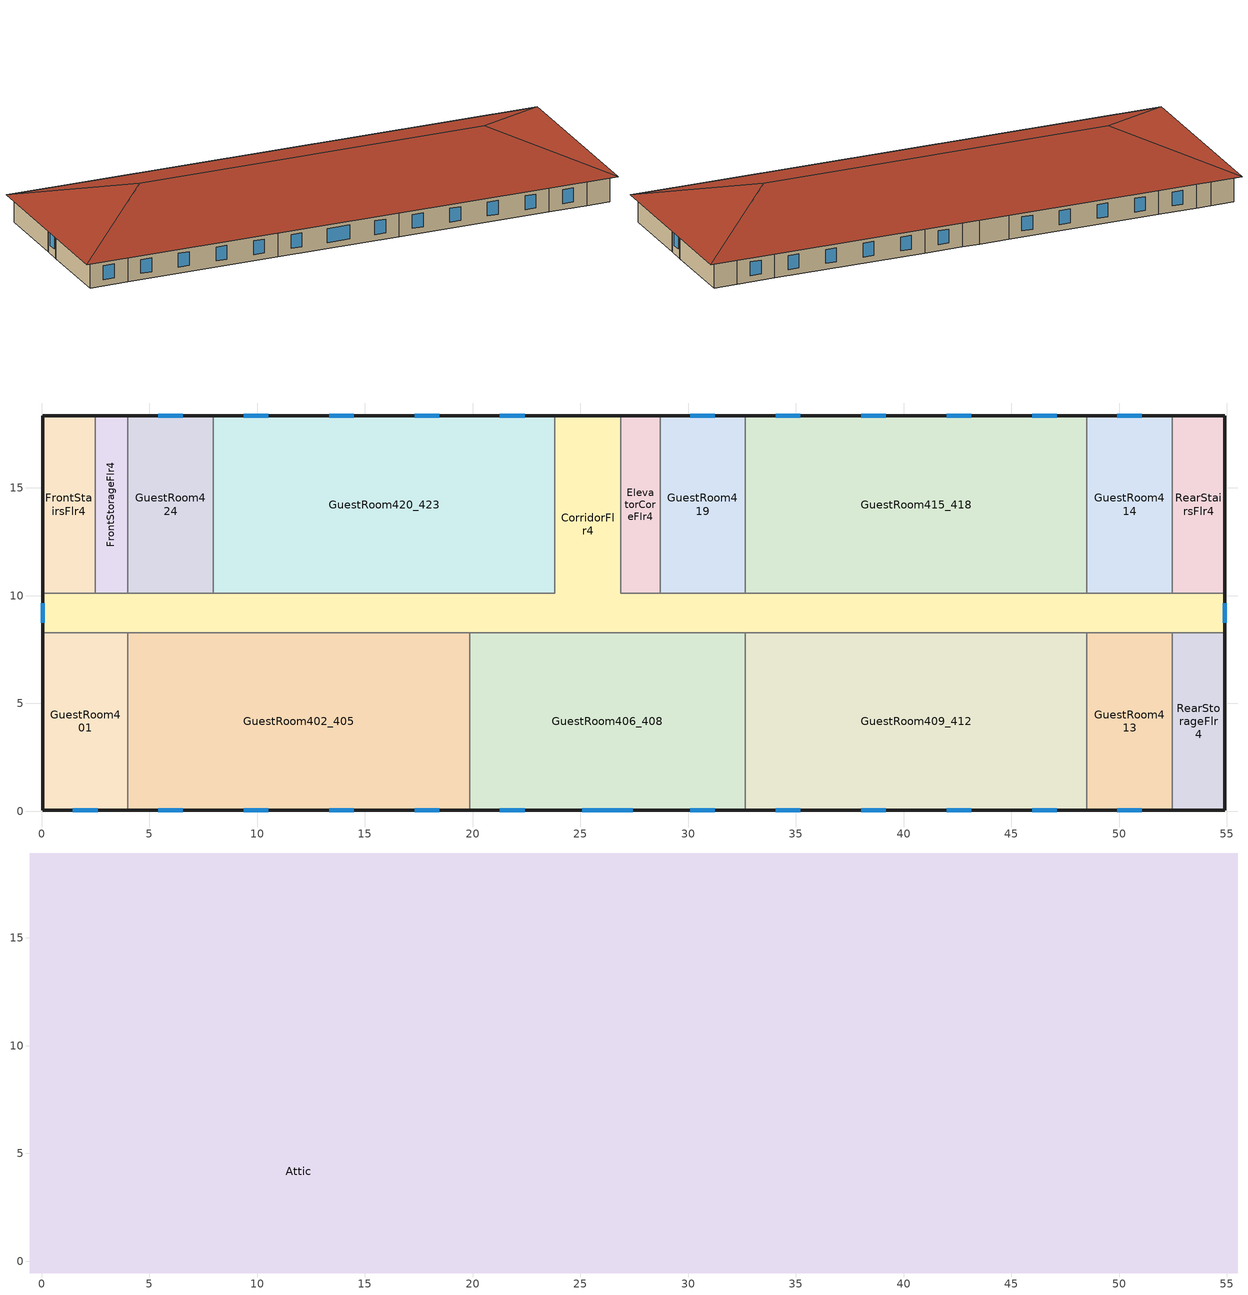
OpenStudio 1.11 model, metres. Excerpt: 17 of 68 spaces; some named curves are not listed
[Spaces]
GuestRoom413
 floor to GuestRoom313: 52.47,8.28 52.47,0.05 48.51,0.05 48.51,8.28 z8.84
 wall outside: 48.51,0.05 52.47,0.05 z8.84:11.58
 wall to GuestRoom409_412: 48.51,8.28 48.51,0.05 z8.84:11.58
 wall to CorridorFlr4: 52.47,8.28 48.51,8.28 z8.84:11.58
 wall to RearStorageFlr4: 52.47,0.05 52.47,8.28 z8.84:11.58
 window: 49.92,0.05 51.06,0.05 z9.49:10.93
GuestRoom424
 floor to GuestRoom324: 7.97,18.34 7.97,10.11 4.01,10.11 4.01,18.34 z8.84
 wall outside: 7.97,18.34 4.01,18.34 z8.84:11.58
 wall to GuestRoom420_423: 7.97,10.11 7.97,18.34 z8.84:11.58
 wall to CorridorFlr4: 4.01,10.11 7.97,10.11 z8.84:11.58
 wall to FrontStorageFlr4: 4.01,18.34 4.01,10.11 z8.84:11.58
 window: 6.56,18.34 5.42,18.34 z9.49:10.93
GuestRoom401
 floor to GuestRoom301: 4.01,8.28 4.01,0.05 0.05,0.05 0.05,8.28 z8.84
 wall outside: 0.05,8.28 0.05,0.05 4.01,0.05 z8.84:11.58
 wall to CorridorFlr4: 4.01,8.28 0.05,8.28 z8.84:11.58
 wall to GuestRoom402_405: 4.01,0.05 4.01,8.28 z8.84:11.58
 window: 1.46,0.05 2.6,0.05 z9.49:10.93
GuestRoom415_418
 floor to GuestRoom315_318: 48.51,18.34 48.51,10.11 32.66,10.11 32.66,18.34 z8.84
 wall outside: 48.51,18.34 32.66,18.34 z8.84:11.58
 wall to GuestRoom414: 48.51,10.11 48.51,18.34 z8.84:11.58
 wall to CorridorFlr4: 32.66,10.11 48.51,10.11 z8.84:11.58
 wall to GuestRoom419: 32.66,18.34 32.66,10.11 z8.84:11.58
 window: 35.21,18.34 34.07,18.34 / 39.17,18.34 38.04,18.34 / 47.1,18.34 45.96,18.34 / 43.14,18.34 42,18.34 z9.49:10.93
GuestRoom414
 floor to GuestRoom314: 52.47,18.34 52.47,10.11 48.51,10.11 48.51,18.34 z8.84
 wall outside: 52.47,18.34 48.51,18.34 z8.84:11.58
 wall to CorridorFlr4: 48.51,10.11 52.47,10.11 z8.84:11.58
 wall to RearStairsFlr4: 52.47,10.11 52.47,18.34 z8.84:11.58
 window: 51.06,18.34 49.92,18.34 z9.49:10.93
RearStairsFlr4
 floor to RearStairsFlr3: 54.91,18.34 54.91,10.11 52.47,10.11 52.47,18.34 z8.84
 wall outside: 54.91,10.11 54.91,18.34 52.47,18.34 z8.84:11.58
 wall to CorridorFlr4: 52.47,10.11 54.91,10.11 z8.84:11.58
FrontStorageFlr4
 floor to FrontStorageFlr3: 4.01,18.34 4.01,10.11 2.49,10.11 2.49,18.34 z8.84
 wall outside: 4.01,18.34 2.49,18.34 z8.84:11.58
 wall to FrontStairsFlr4: 2.49,18.34 2.49,10.11 z8.84:11.58
 wall to CorridorFlr4: 2.49,10.11 4.01,10.11 z8.84:11.58
CorridorFlr4
 floor to CorridorFlr3: 26.87,18.34 26.87,10.11 54.91,10.11 54.91,8.28 0.05,8.28 0.05,10.11 23.82,10.11 23.82,18.34 z8.84
 wall outside: 26.87,18.34 23.82,18.34 / 54.91,8.28 54.91,10.11 / 0.05,10.11 0.05,8.28 z8.84:11.58
 wall to ElevatorCoreFlr4: 28.7,10.11 26.87,10.11 26.87,18.34 z8.84:11.58
 wall to GuestRoom420_423: 23.82,18.34 23.82,10.11 7.97,10.11 z8.84:11.58
 wall to GuestRoom419: 32.66,10.11 28.7,10.11 z8.84:11.58
 wall to GuestRoom406_408: 19.86,8.28 32.66,8.28 z8.84:11.58
 wall to GuestRoom409_412: 32.66,8.28 48.51,8.28 z8.84:11.58
 wall to RearStorageFlr4: 52.47,8.28 54.91,8.28 z8.84:11.58
 wall to GuestRoom402_405: 4.01,8.28 19.86,8.28 z8.84:11.58
 wall to FrontStairsFlr4: 2.49,10.11 0.05,10.11 z8.84:11.58
 window: 0.05,9.66 0.05,8.73 / 54.91,8.73 54.91,9.66 z9.68:11.1
GuestRoom420_423
 floor to GuestRoom320_323: 23.82,18.34 23.82,10.11 7.97,10.11 7.97,18.34 z8.84
 wall outside: 23.82,18.34 7.97,18.34 z8.84:11.58
 window: 10.52,18.34 9.38,18.34 / 14.49,18.34 13.35,18.34 / 22.41,18.34 21.27,18.34 / 18.45,18.34 17.31,18.34 z9.49:10.93
GuestRoom409_412
 floor to GuestRoom309_312: 48.51,8.28 48.51,0.05 32.66,0.05 32.66,8.28 z8.84
 wall outside: 32.66,0.05 48.51,0.05 z8.84:11.58
 wall to GuestRoom406_408: 32.66,8.28 32.66,0.05 z8.84:11.58
 window: 42,0.05 43.14,0.05 / 38.04,0.05 39.17,0.05 / 45.96,0.05 47.1,0.05 / 34.07,0.05 35.21,0.05 z9.49:10.93
GuestRoom402_405
 floor to GuestRoom302_305: 19.86,8.28 19.86,0.05 4.01,0.05 4.01,8.28 z8.84
 wall outside: 4.01,0.05 19.86,0.05 z8.84:11.58
 wall to GuestRoom406_408: 19.86,0.05 19.86,8.28 z8.84:11.58
 window: 17.31,0.05 18.45,0.05 / 13.35,0.05 14.49,0.05 / 9.38,0.05 10.52,0.05 / 5.42,0.05 6.56,0.05 z9.49:10.93
RearStorageFlr4
 floor to RearStorageFlr3: 54.91,8.28 54.91,0.05 52.47,0.05 52.47,8.28 z8.84
 wall outside: 52.47,0.05 54.91,0.05 54.91,8.28 z8.84:11.58
 ceiling adiabatic (Floor Adiabatic construction): 54.91,0.05 54.91,8.28 52.47,8.28 52.47,0.05 z11.58
FrontStairsFlr4
 floor to FrontStairsFlr3: 2.49,18.34 2.49,10.11 0.05,10.11 0.05,18.34 z8.84
 wall outside: 2.49,18.34 0.05,18.34 0.05,10.11 z8.84:11.58
GuestRoom406_408
 floor to GuestRoom306_308: 32.66,8.28 32.66,0.05 19.86,0.05 19.86,8.28 z8.84
 wall outside: 19.86,0.05 32.66,0.05 z8.84:11.58
 window: 21.27,0.05 22.41,0.05 / 25.08,0.05 27.44,0.05 / 30.11,0.05 31.25,0.05 z9.49:10.93
GuestRoom419
 floor to GuestRoom319: 32.66,18.34 32.66,10.11 28.7,10.11 28.7,18.34 z8.84
 wall outside: 32.66,18.34 28.7,18.34 z8.84:11.58
 wall to ElevatorCoreFlr4: 28.7,18.34 28.7,10.11 z8.84:11.58
 window: 31.25,18.34 30.11,18.34 z9.49:10.93
ElevatorCoreFlr4
 floor to ElevatorCoreFlr3: 28.7,18.34 28.7,10.11 26.87,10.11 26.87,18.34 z8.84
 wall outside: 28.7,18.34 26.87,18.34 z8.84:11.58
Attic
 floor outside: 55.51,18.94 55.51,-0.55 54.91,0.05 54.91,18.34 z11.58; 55.51,18.94 54.91,18.34 0.05,18.34 -0.55,18.94 z11.58; -0.55,18.94 0.05,18.34 0.05,0.05 -0.55,-0.55 z11.58; 54.91,0.05 55.51,-0.55 -0.55,-0.55 0.05,0.05 z11.58
 floor to RearStairsFlr4: 54.91,18.34 54.91,10.11 52.47,10.11 52.47,18.34 z11.58
 floor to CorridorFlr4: 26.87,18.34 26.87,10.11 54.91,10.11 54.91,8.28 0.05,8.28 0.05,10.11 23.82,10.11 23.82,18.34 z11.58
 floor to GuestRoom409_412: 48.51,8.28 48.51,0.05 32.66,0.05 32.66,8.28 z11.58
 floor to ElevatorCoreFlr4: 28.7,18.34 28.7,10.11 26.87,10.11 26.87,18.34 z11.58
 floor to GuestRoom420_423: 23.82,18.34 23.82,10.11 7.97,10.11 7.97,18.34 z11.58
 floor to FrontStairsFlr4: 2.49,18.34 2.49,10.11 0.05,10.11 0.05,18.34 z11.58
 floor to GuestRoom414: 52.47,18.34 52.47,10.11 48.51,10.11 48.51,18.34 z11.58
 floor to GuestRoom419: 32.66,18.34 32.66,10.11 28.7,10.11 28.7,18.34 z11.58
 floor adiabatic (Floor Adiabatic construction): 54.91,8.28 54.91,0.05 52.47,0.05 52.47,8.28 z11.58
 floor to GuestRoom415_418: 48.51,18.34 48.51,10.11 32.66,10.11 32.66,18.34 z11.58
 floor to GuestRoom424: 7.97,18.34 7.97,10.11 4.01,10.11 4.01,18.34 z11.58
 floor to GuestRoom401: 4.01,8.28 4.01,0.05 0.05,0.05 0.05,8.28 z11.58
 floor to GuestRoom413: 52.47,8.28 52.47,0.05 48.51,0.05 48.51,8.28 z11.58
 floor to GuestRoom406_408: 32.66,8.28 32.66,0.05 19.86,0.05 19.86,8.28 z11.58
 floor to GuestRoom402_405: 19.86,8.28 19.86,0.05 4.01,0.05 4.01,8.28 z11.58
 floor to FrontStorageFlr4: 4.01,18.34 4.01,10.11 2.49,10.11 2.49,18.34 z11.58
 roof outside: 45.68,9.19,14.86 55.51,18.94,11.58 -0.55,18.94,11.58 9.28,9.19,14.86; 9.28,9.19,14.86 -0.55,-0.55,11.58 55.51,-0.55,11.58 45.68,9.19,14.86; 9.28,9.19,14.86 -0.55,18.94,11.58 -0.55,-0.55,11.58; 45.68,9.19,14.86 55.51,-0.55,11.58 55.51,18.94,11.58
[Site]
Duluth International Arpt: Latitude {deg}=46.83; Longitude {deg}=-92.22; Time Zone {hr}=-6; Elevation {m}=433; Terrain=City
[Building]
DOE Ref Pre-1980-SmallHotel-ASHRAE 169-2006-2A created: 2016-02-16 11:37:58 -0800: North Axis {deg}=0; Default Construction Set=DOE Ref Pre-1980 - SmHotel - ASHRAE 169-2006-2A
[Site:GroundTemperature:BuildingSurface]
20.541, 20.346, 20.801, 22.127, 22.752, 22.868, 22.937, 22.96, 22.981, 22.822, 21.631, 20.645
[Site:WaterMainsTemperature]
Calculation Method=Correlation; Annual Average Outdoor Air Temperature {C}=20.3167; Maximum Difference In Monthly Average Outdoor Air Temperatures {deltaC}=17.8
[ClimateZones]
Climate Zone Institution Name 1=ASHRAE; Climate Zone Document Name 1=ANSI/ASHRAE Standard 169; Climate Zone Document Year 1=2006; Climate Zone Institution Name 2=CEC; Climate Zone Document Name 2=California Climate Zone Descriptions; Climate Zone Document Year 2=1995
[SizingPeriod:DesignDay] Daily Dry-Bulb Temperature Range {deltaC}=10.9; Barometric Pressure {Pa}=96230; Wind Speed {m/s}=5.2; Wind Direction {deg}=220; Sky Clearness=0; Rain Indicator=0; Snow Indicator=0; Day of Month=21; Month=7; Day Type=SummerDesignDay; Daylight Saving Time Indicator=0; Dry-Bulb Temperature Range Modifier Type=DefaultMultipliers; Solar Model Indicator=ASHRAETau; ASHRAE Taub=0.398; ASHRAE Taud=2.218
Name | Maximum Dry-Bulb Temperature {C} | Humidity Indicating Conditions at Maximum Dry-Bulb | Humidity Indicating Type
Duluth International Arpt Ann Clg .4% Condns DB=>MWB | 29.2 | 21 | Wetbulb
Duluth International Arpt Ann Clg .4% Condns WB=>MDB | 27.4 | 22.6 | Wetbulb
Duluth International Arpt Ann Clg .4% Condns DP=>MDB | 25.7 | 20.9 | Dewpoint
Duluth International Arpt Ann Clg .4% Condns Enth=>MDB | 27.2 | 68800 | Enthalpy
[Material:NoMass] Thermal Absorptance=0.9; Solar Absorptance=0.7
Name | Roughness | Thermal Resistance {m2-K/W} | Visible Absorptance
CP02 CARPET PAD | VeryRough | 0.21648 | 0.8
Nonres_Floor_Insulation | MediumSmooth | 2.88292 | 0.7
Typical Carpet Pad | Smooth | 0.21648 | 0.8
Typical Insulation | Smooth | 0.0282222 | 0.7
[Material]
Name | Roughness | Thickness {m} | Conductivity {W/m-K} | Density {kg/m3} | Specific Heat {J/kg-K} | Thermal Absorptance | Solar Absorptance | Visible Absorptance
100mm Normalweight concrete floor | MediumSmooth | 0.1016 | 2.31 | 2322 | 832
G01 13mm gypsum board | Smooth | 0.0127 | 0.16 | 800 | 1090 | 0.9 | 0.7 | 0.5
4 in. Normalweight Concrete Floor | MediumRough | 0.1016 | 2.31 | 2322 | 832 | 0.9 | 0.7 | 0.7
HW CONCRETE | Rough | 0.1016 | 1.31125 | 2240 | 837.36 | 0.9 | 0.7 | 0.7
8 in. Concrete Block Basement Wall | MediumRough | 0.2032 | 1.326 | 1842 | 912 | 0.9 | 0.7 | 0.7
F08 Metal surface | Smooth | 0.0008 | 45.28 | 7824 | 500 | 0.9 | 0.7 | 0.7
G05 25mm wood | MediumSmooth | 0.0254 | 0.15 | 608 | 1630 | 0.9 | 0.5 | 0.5
Std Wood 6inch | MediumSmooth | 0.15 | 0.12 | 540 | 1210 | 0.9 | 0.7 | 0.7
Roof Insulation [19] | MediumRough | 0.147 | 0.049 | 265 | 836.8 | 0.9 | 0.7 | 0.7
Metal Roofing | MediumSmooth | 0.001524 | 45.006 | 7680 | 418.4 | 0.7 | 0.4 | 0.3
Metal Siding | Smooth | 0.0015 | 44.96 | 7688.86 | 410 | 0.9 | 0.2 | 0.2
1/2IN Gypsum | Smooth | 0.01271 | 0.16 | 784.9 | 830 | 0.9 | 0.92 | 0.92
Floor Insulation R-3.5 | MediumRough | 0.1715 | 0.049 | 265 | 836.8 | 0.9 | 0.7 | 0.7
[Construction]
Floor Adiabatic construction: CP02 CARPET PAD, 100mm Normalweight concrete floor, Nonres_Floor_Insulation
Typical Insulated Exterior Mass Floor: 4 in. Normalweight Concrete Floor, Floor Insulation R-3.5, Typical Carpet Pad
Typical Interior Floor: 100mm Normalweight concrete floor, CP02 CARPET PAD
Typical Interior Wall: G01 13mm gypsum board, G01 13mm gypsum board
Typical Interior Ceiling: CP02 CARPET PAD, 100mm Normalweight concrete floor
ext-slab-mass: HW CONCRETE, CP02 CARPET PAD
Typical Insulated Basement Mass Wall: 8 in. Concrete Block Basement Wall
U 1.22 SHGC 0.54 Simple Glazing Window: U 1.22 SHGC 0.54 Simple Glazing
Typical Insulated Metal Door: F08 Metal surface, Typical Insulation
Typical Overhead Door: Typical Insulation
Typical Interior Window: Clear 3mm
Typical Interior Door; Typical Interior Partition: G05 25mm wood
InteriorFurnishings: Std Wood 6inch
189.1-2009 Nonres 1A Roof Metal Building: Metal Roofing, Roof Insulation [19]
189.1-2009 Nonres 1A Ext Wall Metal Building: Metal Siding, 1/2IN Gypsum
U 0.25 SHGC 0.2 VT 0.47 Fixed Window: U 0.25 SHGC 0.20 VT 0.47
U 0.42 SHGC 0.18 VT 0.35 Operable Windows: U 0.42 SHGC 0.18 VT 0.35
[DefaultConstructionSet]
DOE Ref Pre-1980 - SmHotel - ASHRAE 169-2006-2A: Default Exterior Surface Constructions=Default Surface Constructions 1; Default Interior Surface Constructions=Default Surface Constructions 2; Default Ground Contact Surface Constructions=Default Surface Constructions 3; Default Exterior SubSurface Constructions=Default Sub Surface Constructions 1; Default Interior SubSurface Constructions=Default Sub Surface Constructions 2; Interior Partition Construction=Typical Interior Partition
[DefaultSurfaceConstructions]
Name | Floor Construction | Wall Construction | Roof Ceiling Construction
Default Surface Constructions 1 | Typical Insulated Exterior Mass Floor | 189.1-2009 Nonres 1A Ext Wall Metal Building | 189.1-2009 Nonres 1A Roof Metal Building
Default Surface Constructions 2 | Typical Interior Floor | Typical Interior Wall | Typical Interior Ceiling
Default Surface Constructions 3 | ext-slab-mass | Typical Insulated Basement Mass Wall
[DefaultSubSurfaceConstructions]
Name | Fixed Window Construction | Operable Window Construction | Door Construction | Overhead Door Construction | Tubular Daylight Dome Construction | Tubular Daylight Diffuser Construction
Default Sub Surface Constructions 1 | U 1.22 SHGC 0.54 Simple Glazing Window | U 1.22 SHGC 0.54 Simple Glazing Window | Typical Insulated Metal Door | Typical Overhead Door | Typical Interior Window | Typical Interior Window
Default Sub Surface Constructions 2 | U 0.25 SHGC 0.2 VT 0.47 Fixed Window | U 0.42 SHGC 0.18 VT 0.35 Operable Windows | Typical Interior Door
[WindowMaterial:SimpleGlazingSystem]
Name | U-Factor {W/m2-K} | Solar Heat Gain Coefficient | Visible Transmittance
U 1.22 SHGC 0.54 Simple Glazing | 6.92748 | 0.54 | 0.38
U 0.25 SHGC 0.20 VT 0.47 | 0.25 | 0.2 | 0.35
U 0.42 SHGC 0.18 VT 0.35 | 0.42 | 0.18 | 0.35
[WindowMaterial:Glazing]
Clear 3mm: Optical Data Type=SpectralAverage; Thickness {m}=0.003; Solar Transmittance at Normal Incidence=0.837; Front Side Solar Reflectance at Normal Incidence=0.075; Back Side Solar Reflectance at Normal Incidence=0.075; Visible Transmittance at Normal Incidence=0.898; Front Side Visible Reflectance at Normal Incidence=0.081; Back Side Visible Reflectance at Normal Incidence=0.081; Infrared Transmittance at Normal Incidence=0; Front Side Infrared Hemispherical Emissivity=0.84; Back Side Infrared Hemispherical Emissivity=0.84; Conductivity {W/m-K}=0.9; Dirt Correction Factor for Solar and Visible Transmittance=1; Solar Diffusing=No
[Space]
Name | Space Type | Thermal Zone | Part of Total Floor Area
GuestRoom413 | SmallHotel GuestRoom | GuestRoom413 ZN | Yes
GuestRoom424 | SmallHotel GuestRoom | GuestRoom424 ZN | Yes
GuestRoom401 | SmallHotel GuestRoom | GuestRoom401 ZN | Yes
GuestRoom406_408 | SmallHotel GuestRoom | GuestRoom406_408 ZN | Yes
GuestRoom414 | SmallHotel GuestRoom | GuestRoom414 ZN | Yes
GuestRoom415_418 | SmallHotel GuestRoom | GuestRoom415_418 ZN | Yes
Attic | SmallHotel Attic | Attic ZN | No
RearStairsFlr4 | SmallHotel Stair | RearStairsFlr4 ZN | Yes
FrontStorageFlr4 | SmallHotel Storage | FrontStorageFlr4 ZN | Yes
CorridorFlr4 | SmallHotel Corridor | CorridorFlr4 ZN | Yes
GuestRoom420_423 | SmallHotel GuestRoom | GuestRoom420_423 ZN | Yes
GuestRoom409_412 | SmallHotel GuestRoom | GuestRoom409_412 ZN | Yes
GuestRoom402_405 | SmallHotel GuestRoom | GuestRoom402_405 ZN | Yes
RearStorageFlr4 | SmallHotel Storage | RearStorageFlr4 ZN | Yes
FrontStairsFlr4 | SmallHotel Stair | FrontStairsFlr4 ZN | Yes
GuestRoom419 | SmallHotel GuestRoom | GuestRoom419 ZN | Yes
ElevatorCoreFlr4 | SmallHotel ElevatorCore | ElevatorCoreFlr4 ZN | Yes
[SpaceType] Standards Building Type=SmallHotel
Name | Default Schedule Set | Design Specification Outdoor Air Object | Standards Space Type
SmallHotel Corridor | SmallHotel Corridor Schedule Set | SmallHotel Corridor Ventilation | Corridor
SmallHotel ElevatorCore | SmallHotel ElevatorCore Schedule Set |  | ElevatorCore
SmallHotel Stair | SmallHotel Stair Schedule Set |  | Stair
SmallHotel Storage | SmallHotel Storage Schedule Set |  | Storage
SmallHotel GuestRoom | SmallHotel GuestRoom Schedule Set | SmallHotel GuestRoom Ventilation | GuestRoom
SmallHotel Attic | SmallHotel Attic Schedule Set |  | Attic
[DefaultScheduleSet]
Name | Infiltration Schedule | Number of People Schedule | People Activity Level Schedule | Lighting Schedule | Electric Equipment Schedule
SmallHotel Attic Schedule Set | Always On
SmallHotel Corridor Schedule Set; SmallHotel Stair Schedule Set | SmallHotel Infil Half On | SmallHotel Bldg Occ | SmallHotel Activity | Always On | SmallHotel Bldg Equip
SmallHotel ElevatorCore Schedule Set | SmallHotel Infil Half On |  |  |  | SmallHotel BLDG ELEVATORS
SmallHotel GuestRoom Schedule Set | SmallHotel Infil Half On | SmallHotel GuestRoom Occ | SmallHotel Activity | SmallHotel GuestRoom Light | SmallHotel GuestRoom Equip
SmallHotel Storage Schedule Set | SmallHotel Infil Half On | SmallHotel Bldg Occ | SmallHotel Activity | SmallHotel Storage Light | SmallHotel Bldg Equip
[ThermostatSetpoint:DualSetpoint]
Name | Heating Setpoint Temperature Schedule | Cooling Setpoint Temperature Schedule
SmallHotel Attic Thermostat; ElevatorCoreFlr4 ZN Thermostat
CorridorFlr4 ZN Thermostat; GuestRoom406_408 ZN Thermostat; GuestRoom402_405 ZN Thermostat; GuestRoom414 ZN Thermostat; GuestRoom401 ZN Thermostat; GuestRoom419 ZN Thermostat; GuestRoom409_412 ZN Thermostat; GuestRoom420_423 ZN Thermostat; GuestRoom415_418 ZN Thermostat; GuestRoom424 ZN Thermostat; GuestRoom413 ZN Thermostat | SmallHotel HtgSetp | SmallHotel ClgSetp
RearStairsFlr4 ZN Thermostat; FrontStairsFlr4 ZN Thermostat; FrontStorageFlr4 ZN Thermostat; RearStorageFlr4 ZN Thermostat | SmallHotel UnitHeater HtgSP Sch | SmallHotel UnitHeater ClgSP Sch
[Lights:Definition] Design Level Calculation Method=Watts/Area; Fraction Radiant=0.7; Fraction Visible=0.2
Name | Watts per Space Floor Area {W/m2}
SmallHotel Corridor Lights Definition | 9.25696
SmallHotel GuestRoom Lights Definition | 18.7292
SmallHotel Stair Lights Definition | 8.82641
SmallHotel Storage Lights Definition | 4.84376
[Lights]
Name | Lights Definition | Space or SpaceType
SmallHotel Corridor Lights | SmallHotel Corridor Lights Definition | SmallHotel Corridor
SmallHotel GuestRoom Lights | SmallHotel GuestRoom Lights Definition | SmallHotel GuestRoom
SmallHotel Stair Lights | SmallHotel Stair Lights Definition | SmallHotel Stair
SmallHotel Storage Lights | SmallHotel Storage Lights Definition | SmallHotel Storage
[DesignSpecification:OutdoorAir] Outdoor Air Method=Sum
Name | Outdoor Air Flow per Floor Area {m3/s-m2}
SmallHotel Corridor Ventilation | 0.000254
SmallHotel GuestRoom Ventilation | 0.0004318
[ElectricEquipment:Definition]
SmallHotel GuestRoom Elec Equip Definition: Design Level Calculation Method=Watts/Area; Watts per Space Floor Area {W/m2}=14.316; Fraction Radiant=0.5
[ElectricEquipment]
SmallHotel GuestRoom Elec Equip: Electric Equipment Definition=SmallHotel GuestRoom Elec Equip Definition; Space or SpaceType=SmallHotel GuestRoom
[People:Definition]
SmallHotel GuestRoom People Definition: Number of People Calculation Method=People/Area; People per Space Floor Area {person/m2}=0.0427327; Fraction Radiant=0.3
[People]
SmallHotel GuestRoom People: People Definition=SmallHotel GuestRoom People Definition; Space or SpaceType=SmallHotel GuestRoom; Work Efficiency Schedule=Work Efficiency Schedule; Clothing Insulation Schedule=Clothing Schedule; Air Velocity Schedule=Air Velocity Schedule
[InternalMass:Definition]
Internal Mass Definition 1: Construction=InteriorFurnishings; Design Level Calculation Method=SurfaceArea/Area; Surface Area per Space Floor Area=2
[InternalMass] Internal Mass Definition=Internal Mass Definition 1
Name | Space or SpaceType
GuestRoom401 Mass | GuestRoom401
GuestRoom402_405 Mass | GuestRoom402_405
GuestRoom406_408 Mass | GuestRoom406_408
GuestRoom409_412 Mass | GuestRoom409_412
GuestRoom413 Mass | GuestRoom413
GuestRoom414 Mass | GuestRoom414
GuestRoom415_418 Mass | GuestRoom415_418
GuestRoom419 Mass | GuestRoom419
GuestRoom420_423 Mass | GuestRoom420_423
GuestRoom424 Mass | GuestRoom424
CorridorFlr4 Mass | CorridorFlr4
FrontStairsFlr4 Mass | FrontStairsFlr4
RearStairsFlr4 Mass | RearStairsFlr4
FrontStorageFlr4 Mass | FrontStorageFlr4
RearStorageFlr4 Mass | RearStorageFlr4
[ThermalZone] Use Ideal Air Loads=No
Name | Thermostat
RearStairsFlr4 ZN | RearStairsFlr4 ZN Thermostat
GuestRoom406_408 ZN | GuestRoom406_408 ZN Thermostat
CorridorFlr4 ZN | CorridorFlr4 ZN Thermostat
ElevatorCoreFlr4 ZN | ElevatorCoreFlr4 ZN Thermostat
FrontStorageFlr4 ZN | FrontStorageFlr4 ZN Thermostat
GuestRoom402_405 ZN | GuestRoom402_405 ZN Thermostat
GuestRoom414 ZN | GuestRoom414 ZN Thermostat
Attic ZN | SmallHotel Attic Thermostat
GuestRoom401 ZN | GuestRoom401 ZN Thermostat
GuestRoom419 ZN | GuestRoom419 ZN Thermostat
GuestRoom409_412 ZN | GuestRoom409_412 ZN Thermostat
GuestRoom420_423 ZN | GuestRoom420_423 ZN Thermostat
RearStorageFlr4 ZN | RearStorageFlr4 ZN Thermostat
FrontStairsFlr4 ZN | FrontStairsFlr4 ZN Thermostat
GuestRoom415_418 ZN | GuestRoom415_418 ZN Thermostat
GuestRoom424 ZN | GuestRoom424 ZN Thermostat
GuestRoom413 ZN | GuestRoom413 ZN Thermostat
[Sizing:Zone] Zone Cooling Design Supply Air Temperature Input Method=SupplyAirTemperature; Zone Cooling Design Supply Air Temperature {C}=14; Zone Cooling Design Supply Air Temperature Difference {deltaC}=11.11; Zone Heating Design Supply Air Temperature Input Method=SupplyAirTemperature; Zone Heating Design Supply Air Temperature Difference {deltaC}=11.11; Zone Heating Design Supply Air Humidity Ratio {kg-H2O/kg-air}=0.008; Cooling Design Air Flow Method=DesignDay; Heating Design Air Flow Method=DesignDay; Account for Dedicated Outdoor Air System=No; Dedicated Outdoor Air System Control Strategy=NeutralSupplyAir; Dedicated Outdoor Air Low Setpoint Temperature for Design {C}=Autosize; Dedicated Outdoor Air High Setpoint Temperature for Design {C}=Autosize
Name | Zone Heating Design Supply Air Temperature {C} | Zone Cooling Design Supply Air Humidity Ratio {kg-H2O/kg-air}
RearStairsFlr4 ZN; GuestRoom213 ZN; GuestRoom406_408 ZN; CorridorFlr4 ZN; RearStairsFlr1 ZN; GuestRoom306_308 ZN; RearStairsFlr3 ZN; FrontStairsFlr1 ZN; GuestRoom105 ZN; FrontOfficeFlr1 ZN; FrontStorageFlr4 ZN; GuestRoom220_223 ZN; FrontStairsFlr2 ZN; GuestRoom224 ZN; GuestRoom314 ZN; GuestRoom102 ZN; ExerciseCenterFlr1 ZN; GuestRoom101 ZN; GuestRoom302_305 ZN; GuestRoom402_405 ZN; CorridorFlr1 ZN; GuestRoom319 ZN; GuestRoom315_318 ZN; GuestRoom414 ZN; GuestRoom202_205 ZN; GuestRoom320_323 ZN; RearStairsFlr2 ZN; FrontStorageFlr2 ZN; GuestRoom309_312 ZN; GuestRoom401 ZN; GuestRoom301 ZN; CorridorFlr2 ZN; GuestRoom324 ZN; GuestRoom419 ZN; GuestRoom201 ZN; GuestRoom409_412 ZN; GuestRoom215_218 ZN; GuestRoom219 ZN; EmployeeLoungeFlr1 ZN; GuestRoom103 ZN; LaundryRoomFlr1 ZN; FrontStorageFlr3 ZN; RearStorageFlr1 ZN; FrontStairsFlr3 ZN; CorridorFlr3 ZN; FrontLoungeFlr1 ZN; GuestRoom104 ZN; GuestRoom420_423 ZN; RearStorageFlr3 ZN; RearStorageFlr4 ZN; RearStorageFlr2 ZN; GuestRoom313 ZN; FrontStorageFlr1 ZN; GuestRoom206_208 ZN; RestroomFlr1 ZN; FrontStairsFlr4 ZN; MeetingRoomFlr1 ZN; GuestRoom415_418 ZN; GuestRoom424 ZN; GuestRoom214 ZN; GuestRoom413 ZN; MechanicalRoomFlr1 ZN; GuestRoom209_212 ZN | 50 | 0.008
ElevatorCoreFlr4 ZN; Attic ZN; ElevatorCoreFlr2 ZN; ElevatorCoreFlr3 ZN; ElevatorCoreFlr1 ZN | 40 | 0.0085
[Zone equipment]
RearStairsFlr4 ZN: RearStairsFlr4 ZN UnitHeater
GuestRoom213 ZN: GuestRoom213 ZN PTAC
GuestRoom406_408 ZN: GuestRoom406_408 ZN PTAC
CorridorFlr4 ZN: CorridorFlr4 ZN PTAC
RearStairsFlr1 ZN: RearStairsFlr1 ZN UnitHeater
GuestRoom306_308 ZN: GuestRoom306_308 ZN PTAC
RearStairsFlr3 ZN: RearStairsFlr3 ZN UnitHeater
FrontStairsFlr1 ZN: FrontStairsFlr1 ZN UnitHeater
GuestRoom105 ZN: GuestRoom105 ZN PTAC
FrontOfficeFlr1 ZN: FrontOfficeFlr1 ZN PTAC
FrontStorageFlr4 ZN: FrontStorageFlr4 ZN UnitHeater
GuestRoom220_223 ZN: GuestRoom220_223 ZN PTAC
FrontStairsFlr2 ZN: FrontStairsFlr2 ZN UnitHeater
GuestRoom224 ZN: GuestRoom224 ZN PTAC
GuestRoom314 ZN: GuestRoom314 ZN PTAC
GuestRoom102 ZN: GuestRoom102 ZN PTAC
ExerciseCenterFlr1 ZN: ExerciseCenterFlr1 ZN PTAC
GuestRoom101 ZN: GuestRoom101 ZN PTAC
GuestRoom302_305 ZN: GuestRoom302_305 ZN PTAC
GuestRoom402_405 ZN: GuestRoom402_405 ZN PTAC
CorridorFlr1 ZN: CorridorFlr1 ZN PTAC
GuestRoom319 ZN: GuestRoom319 ZN PTAC
GuestRoom315_318 ZN: GuestRoom315_318 ZN PTAC
GuestRoom414 ZN: GuestRoom414 ZN PTAC
GuestRoom202_205 ZN: GuestRoom202_205 ZN PTAC
GuestRoom320_323 ZN: GuestRoom320_323 ZN PTAC
RearStairsFlr2 ZN: RearStairsFlr2 ZN UnitHeater
FrontStorageFlr2 ZN: FrontStorageFlr2 ZN UnitHeater
GuestRoom309_312 ZN: GuestRoom309_312 ZN PTAC
GuestRoom401 ZN: GuestRoom401 ZN PTAC
GuestRoom301 ZN: GuestRoom301 ZN PTAC
CorridorFlr2 ZN: CorridorFlr2 ZN PTAC
GuestRoom324 ZN: GuestRoom324 ZN PTAC
GuestRoom419 ZN: GuestRoom419 ZN PTAC
GuestRoom201 ZN: GuestRoom201 ZN PTAC
GuestRoom409_412 ZN: GuestRoom409_412 ZN PTAC
GuestRoom215_218 ZN: GuestRoom215_218 ZN PTAC
GuestRoom219 ZN: GuestRoom219 ZN PTAC
EmployeeLoungeFlr1 ZN: EmployeeLoungeFlr1 ZN PTAC
GuestRoom103 ZN: GuestRoom103 ZN PTAC
LaundryRoomFlr1 ZN: LaundryRoomFlr1 ZN PTAC
FrontStorageFlr3 ZN: FrontStorageFlr3 ZN UnitHeater
RearStorageFlr1 ZN: RearStorageFlr1 ZN UnitHeater
FrontStairsFlr3 ZN: FrontStairsFlr3 ZN UnitHeater
CorridorFlr3 ZN: CorridorFlr3 ZN PTAC
FrontLoungeFlr1 ZN: FrontLoungeFlr1 ZN PTAC
GuestRoom104 ZN: GuestRoom104 ZN PTAC
GuestRoom420_423 ZN: GuestRoom420_423 ZN PTAC
RearStorageFlr3 ZN: RearStorageFlr3 ZN UnitHeater
RearStorageFlr4 ZN: RearStorageFlr4 ZN UnitHeater
RearStorageFlr2 ZN: RearStorageFlr2 ZN UnitHeater
GuestRoom313 ZN: GuestRoom313 ZN PTAC
FrontStorageFlr1 ZN: FrontStorageFlr1 ZN UnitHeater
GuestRoom206_208 ZN: GuestRoom206_208 ZN PTAC
RestroomFlr1 ZN: RestroomFlr1 ZN PTAC
FrontStairsFlr4 ZN: FrontStairsFlr4 ZN UnitHeater
MeetingRoomFlr1 ZN: MeetingRoomFlr1 ZN PTAC
GuestRoom415_418 ZN: GuestRoom415_418 ZN PTAC
GuestRoom424 ZN: GuestRoom424 ZN PTAC
GuestRoom214 ZN: GuestRoom214 ZN PTAC
GuestRoom413 ZN: GuestRoom413 ZN PTAC
MechanicalRoomFlr1 ZN: MechanicalRoomFlr1 ZN PTAC
GuestRoom209_212 ZN: GuestRoom209_212 ZN PTAC
[Fan:OnOff] Availability Schedule=Always On Discrete; Fan Efficiency=0.52; Pressure Rise {Pa}=331.288; Maximum Flow Rate {m3/s}=autosize; Motor Efficiency=0.8; Motor In Airstream Fraction=1
Name | Fan Power Ratio Function of Speed Ratio Curve | Fan Efficiency Ratio Function of Speed Ratio Curve
GuestRoom101 ZN PTAC Fan | Fan On Off Power Curve | Fan On Off Efficiency Curve
GuestRoom102 ZN PTAC Fan | Fan On Off Power Curve 1 | Fan On Off Efficiency Curve 1
GuestRoom103 ZN PTAC Fan | Fan On Off Power Curve 2 | Fan On Off Efficiency Curve 2
GuestRoom104 ZN PTAC Fan | Fan On Off Power Curve 3 | Fan On Off Efficiency Curve 3
GuestRoom105 ZN PTAC Fan | Fan On Off Power Curve 4 | Fan On Off Efficiency Curve 4
GuestRoom201 ZN PTAC Fan | Fan On Off Power Curve 5 | Fan On Off Efficiency Curve 5
GuestRoom202_205 ZN PTAC Fan | Fan On Off Power Curve 6 | Fan On Off Efficiency Curve 6
GuestRoom206_208 ZN PTAC Fan | Fan On Off Power Curve 7 | Fan On Off Efficiency Curve 7
GuestRoom209_212 ZN PTAC Fan | Fan On Off Power Curve 8 | Fan On Off Efficiency Curve 8
GuestRoom213 ZN PTAC Fan | Fan On Off Power Curve 9 | Fan On Off Efficiency Curve 9
GuestRoom214 ZN PTAC Fan | Fan On Off Power Curve 10 | Fan On Off Efficiency Curve 10
GuestRoom215_218 ZN PTAC Fan | Fan On Off Power Curve 11 | Fan On Off Efficiency Curve 11
GuestRoom219 ZN PTAC Fan | Fan On Off Power Curve 12 | Fan On Off Efficiency Curve 12
GuestRoom220_223 ZN PTAC Fan | Fan On Off Power Curve 13 | Fan On Off Efficiency Curve 13
GuestRoom224 ZN PTAC Fan | Fan On Off Power Curve 14 | Fan On Off Efficiency Curve 14
GuestRoom301 ZN PTAC Fan | Fan On Off Power Curve 15 | Fan On Off Efficiency Curve 15
GuestRoom302_305 ZN PTAC Fan | Fan On Off Power Curve 16 | Fan On Off Efficiency Curve 16
GuestRoom306_308 ZN PTAC Fan | Fan On Off Power Curve 17 | Fan On Off Efficiency Curve 17
GuestRoom309_312 ZN PTAC Fan | Fan On Off Power Curve 18 | Fan On Off Efficiency Curve 18
GuestRoom313 ZN PTAC Fan | Fan On Off Power Curve 19 | Fan On Off Efficiency Curve 19
GuestRoom314 ZN PTAC Fan | Fan On Off Power Curve 20 | Fan On Off Efficiency Curve 20
GuestRoom315_318 ZN PTAC Fan | Fan On Off Power Curve 21 | Fan On Off Efficiency Curve 21
GuestRoom319 ZN PTAC Fan | Fan On Off Power Curve 22 | Fan On Off Efficiency Curve 22
GuestRoom320_323 ZN PTAC Fan | Fan On Off Power Curve 23 | Fan On Off Efficiency Curve 23
GuestRoom324 ZN PTAC Fan | Fan On Off Power Curve 24 | Fan On Off Efficiency Curve 24
GuestRoom401 ZN PTAC Fan | Fan On Off Power Curve 25 | Fan On Off Efficiency Curve 25
GuestRoom402_405 ZN PTAC Fan | Fan On Off Power Curve 26 | Fan On Off Efficiency Curve 26
GuestRoom406_408 ZN PTAC Fan | Fan On Off Power Curve 27 | Fan On Off Efficiency Curve 27
GuestRoom409_412 ZN PTAC Fan | Fan On Off Power Curve 28 | Fan On Off Efficiency Curve 28
GuestRoom413 ZN PTAC Fan | Fan On Off Power Curve 29 | Fan On Off Efficiency Curve 29
GuestRoom414 ZN PTAC Fan | Fan On Off Power Curve 30 | Fan On Off Efficiency Curve 30
GuestRoom415_418 ZN PTAC Fan | Fan On Off Power Curve 31 | Fan On Off Efficiency Curve 31
GuestRoom419 ZN PTAC Fan | Fan On Off Power Curve 32 | Fan On Off Efficiency Curve 32
GuestRoom420_423 ZN PTAC Fan | Fan On Off Power Curve 33 | Fan On Off Efficiency Curve 33
GuestRoom424 ZN PTAC Fan | Fan On Off Power Curve 34 | Fan On Off Efficiency Curve 34
CorridorFlr1 ZN PTAC Fan | Fan On Off Power Curve 35 | Fan On Off Efficiency Curve 35
CorridorFlr2 ZN PTAC Fan | Fan On Off Power Curve 36 | Fan On Off Efficiency Curve 36
CorridorFlr3 ZN PTAC Fan | Fan On Off Power Curve 37 | Fan On Off Efficiency Curve 37
CorridorFlr4 ZN PTAC Fan | Fan On Off Power Curve 38 | Fan On Off Efficiency Curve 38
EmployeeLoungeFlr1 ZN PTAC Fan | Fan On Off Power Curve 39 | Fan On Off Efficiency Curve 39
ExerciseCenterFlr1 ZN PTAC Fan | Fan On Off Power Curve 40 | Fan On Off Efficiency Curve 40
FrontLoungeFlr1 ZN PTAC Fan | Fan On Off Power Curve 41 | Fan On Off Efficiency Curve 41
FrontOfficeFlr1 ZN PTAC Fan | Fan On Off Power Curve 42 | Fan On Off Efficiency Curve 42
LaundryRoomFlr1 ZN PTAC Fan | Fan On Off Power Curve 43 | Fan On Off Efficiency Curve 43
MechanicalRoomFlr1 ZN PTAC Fan | Fan On Off Power Curve 44 | Fan On Off Efficiency Curve 44
MeetingRoomFlr1 ZN PTAC Fan | Fan On Off Power Curve 45 | Fan On Off Efficiency Curve 45
RestroomFlr1 ZN PTAC Fan | Fan On Off Power Curve 46 | Fan On Off Efficiency Curve 46
[Coil:Heating:Electric]
Name | Availability Schedule
GuestRoom101 ZN PTAC Electric Htg Coil; GuestRoom102 ZN PTAC Electric Htg Coil; GuestRoom103 ZN PTAC Electric Htg Coil; GuestRoom104 ZN PTAC Electric Htg Coil; GuestRoom105 ZN PTAC Electric Htg Coil; GuestRoom201 ZN PTAC Electric Htg Coil; GuestRoom202_205 ZN PTAC Electric Htg Coil; GuestRoom206_208 ZN PTAC Electric Htg Coil; GuestRoom209_212 ZN PTAC Electric Htg Coil; GuestRoom213 ZN PTAC Electric Htg Coil; GuestRoom214 ZN PTAC Electric Htg Coil; GuestRoom215_218 ZN PTAC Electric Htg Coil; GuestRoom219 ZN PTAC Electric Htg Coil; GuestRoom220_223 ZN PTAC Electric Htg Coil; GuestRoom224 ZN PTAC Electric Htg Coil; GuestRoom301 ZN PTAC Electric Htg Coil; GuestRoom302_305 ZN PTAC Electric Htg Coil; GuestRoom306_308 ZN PTAC Electric Htg Coil; GuestRoom309_312 ZN PTAC Electric Htg Coil; GuestRoom313 ZN PTAC Electric Htg Coil; GuestRoom314 ZN PTAC Electric Htg Coil; GuestRoom315_318 ZN PTAC Electric Htg Coil; GuestRoom319 ZN PTAC Electric Htg Coil; GuestRoom320_323 ZN PTAC Electric Htg Coil; GuestRoom324 ZN PTAC Electric Htg Coil; GuestRoom401 ZN PTAC Electric Htg Coil; GuestRoom402_405 ZN PTAC Electric Htg Coil; GuestRoom406_408 ZN PTAC Electric Htg Coil; GuestRoom409_412 ZN PTAC Electric Htg Coil; GuestRoom413 ZN PTAC Electric Htg Coil; GuestRoom414 ZN PTAC Electric Htg Coil; GuestRoom415_418 ZN PTAC Electric Htg Coil; GuestRoom419 ZN PTAC Electric Htg Coil; GuestRoom420_423 ZN PTAC Electric Htg Coil; GuestRoom424 ZN PTAC Electric Htg Coil; CorridorFlr1 ZN PTAC Electric Htg Coil; CorridorFlr2 ZN PTAC Electric Htg Coil; CorridorFlr3 ZN PTAC Electric Htg Coil; CorridorFlr4 ZN PTAC Electric Htg Coil; EmployeeLoungeFlr1 ZN PTAC Electric Htg Coil; ExerciseCenterFlr1 ZN PTAC Electric Htg Coil; FrontLoungeFlr1 ZN PTAC Electric Htg Coil; FrontOfficeFlr1 ZN PTAC Electric Htg Coil; LaundryRoomFlr1 ZN PTAC Electric Htg Coil; MechanicalRoomFlr1 ZN PTAC Electric Htg Coil; MeetingRoomFlr1 ZN PTAC Electric Htg Coil; RestroomFlr1 ZN PTAC Electric Htg Coil | Always On Discrete
FrontStairsFlr1 ZN UnitHeater Electric Htg Coil; FrontStairsFlr2 ZN UnitHeater Electric Htg Coil; FrontStairsFlr3 ZN UnitHeater Electric Htg Coil; FrontStairsFlr4 ZN UnitHeater Electric Htg Coil; RearStairsFlr1 ZN UnitHeater Electric Htg Coil; RearStairsFlr2 ZN UnitHeater Electric Htg Coil; RearStairsFlr3 ZN UnitHeater Electric Htg Coil; RearStairsFlr4 ZN UnitHeater Electric Htg Coil; FrontStorageFlr1 ZN UnitHeater Electric Htg Coil; FrontStorageFlr2 ZN UnitHeater Electric Htg Coil; FrontStorageFlr3 ZN UnitHeater Electric Htg Coil; FrontStorageFlr4 ZN UnitHeater Electric Htg Coil; RearStorageFlr1 ZN UnitHeater Electric Htg Coil; RearStorageFlr2 ZN UnitHeater Electric Htg Coil; RearStorageFlr3 ZN UnitHeater Electric Htg Coil; RearStorageFlr4 ZN UnitHeater Electric Htg Coil | Always On
[Coil:Cooling:DX:SingleSpeed] Availability Schedule=Always On Discrete; Rated Total Cooling Capacity {W}=autosize; Rated Sensible Heat Ratio=autosize; Rated Air Flow Rate {m3/s}=autosize; Rated Evaporator Fan Power Per Volume Flow Rate {W/(m3/s)}=773.3; Condenser Type=AirCooled; Evaporative Condenser Effectiveness=0; Evaporative Condenser Air Flow Rate {m3/s}=Autosize; Evaporative Condenser Pump Rated Power Consumption {W}=Autosize; Crankcase Heater Capacity {W}=0; Maximum Outdoor Dry-Bulb Temperature for Crankcase Heater Operation {C}=0; Basin Heater Capacity {W/K}=0; Basin Heater Setpoint Temperature {C}=10
Name | Rated COP {W/W} | Total Cooling Capacity Function of Temperature Curve | Total Cooling Capacity Function of Flow Fraction Curve | Energy Input Ratio Function of Temperature Curve | Energy Input Ratio Function of Flow Fraction Curve | Part Load Fraction Correlation Curve
GuestRoom101 ZN PTAC 1spd DX AC Clg Coil 8kBtu/hr 8.748068692308976EER | 3.04905 | DOE Ref DX Clg Coil Cool-Cap-fT 8 | DOE Ref DX Clg Coil Cool-CAP-fFlow 8 | DOE Ref DX Clg Coil Cool-EIR-fT 8 | DOE Ref DX Clg Coil Cool-EIR-fFlow 8 | DOE Ref DX Clg Coil Cool-PLF-fPLR 8
GuestRoom102 ZN PTAC 1spd DX AC Clg Coil 8kBtu/hr 8.711309843084736EER | 3.03681 | DOE Ref DX Clg Coil Cool-Cap-fT 9 | DOE Ref DX Clg Coil Cool-CAP-fFlow 9 | DOE Ref DX Clg Coil Cool-EIR-fT 9 | DOE Ref DX Clg Coil Cool-EIR-fFlow 9 | DOE Ref DX Clg Coil Cool-PLF-fPLR 9
GuestRoom103 ZN PTAC 1spd DX AC Clg Coil 9kBtu/hr 8.574167997666397EER | 2.99115 | DOE Ref DX Clg Coil Cool-Cap-fT 10 | DOE Ref DX Clg Coil Cool-CAP-fFlow 10 | DOE Ref DX Clg Coil Cool-EIR-fT 10 | DOE Ref DX Clg Coil Cool-EIR-fFlow 10 | DOE Ref DX Clg Coil Cool-PLF-fPLR 10
GuestRoom104 ZN PTAC 1spd DX AC Clg Coil 8kBtu/hr 8.704356496933064EER | 3.03449 | DOE Ref DX Clg Coil Cool-Cap-fT 11 | DOE Ref DX Clg Coil Cool-CAP-fFlow 11 | DOE Ref DX Clg Coil Cool-EIR-fT 11 | DOE Ref DX Clg Coil Cool-EIR-fFlow 11 | DOE Ref DX Clg Coil Cool-PLF-fPLR 11
GuestRoom105 ZN PTAC 1spd DX AC Clg Coil 8kBtu/hr 8.785281883242234EER | 3.06144 | DOE Ref DX Clg Coil Cool-Cap-fT 12 | DOE Ref DX Clg Coil Cool-CAP-fFlow 12 | DOE Ref DX Clg Coil Cool-EIR-fT 12 | DOE Ref DX Clg Coil Cool-EIR-fFlow 12 | DOE Ref DX Clg Coil Cool-PLF-fPLR 12
GuestRoom201 ZN PTAC 1spd DX AC Clg Coil 12kBtu/hr 8.02125977484664EER | 2.80705 | DOE Ref DX Clg Coil Cool-Cap-fT 13 | DOE Ref DX Clg Coil Cool-CAP-fFlow 13 | DOE Ref DX Clg Coil Cool-EIR-fT 13 | DOE Ref DX Clg Coil Cool-EIR-fFlow 13 | DOE Ref DX Clg Coil Cool-PLF-fPLR 13
GuestRoom202_205 ZN PTAC 1spd DX AC Clg Coil 34kBtu/hr 7.6EER | 2.6668 | DOE Ref DX Clg Coil Cool-Cap-fT 14 | DOE Ref DX Clg Coil Cool-CAP-fFlow 14 | DOE Ref DX Clg Coil Cool-EIR-fT 14 | DOE Ref DX Clg Coil Cool-EIR-fFlow 14 | DOE Ref DX Clg Coil Cool-PLF-fPLR 14
GuestRoom206_208 ZN PTAC 1spd DX AC Clg Coil 28kBtu/hr 7.6EER | 2.6668 | DOE Ref DX Clg Coil Cool-Cap-fT 15 | DOE Ref DX Clg Coil Cool-CAP-fFlow 15 | DOE Ref DX Clg Coil Cool-EIR-fT 15 | DOE Ref DX Clg Coil Cool-EIR-fFlow 15 | DOE Ref DX Clg Coil Cool-PLF-fPLR 15
GuestRoom209_212 ZN PTAC 1spd DX AC Clg Coil 34kBtu/hr 7.6EER | 2.6668 | DOE Ref DX Clg Coil Cool-Cap-fT 16 | DOE Ref DX Clg Coil Cool-CAP-fFlow 16 | DOE Ref DX Clg Coil Cool-EIR-fT 16 | DOE Ref DX Clg Coil Cool-EIR-fFlow 16 | DOE Ref DX Clg Coil Cool-PLF-fPLR 16
GuestRoom213 ZN PTAC 1spd DX AC Clg Coil 10kBtu/hr 8.442308875516346EER | 2.94724 | DOE Ref DX Clg Coil Cool-Cap-fT 17 | DOE Ref DX Clg Coil Cool-CAP-fFlow 17 | DOE Ref DX Clg Coil Cool-EIR-fT 17 | DOE Ref DX Clg Coil Cool-EIR-fFlow 17 | DOE Ref DX Clg Coil Cool-PLF-fPLR 17
GuestRoom214 ZN PTAC 1spd DX AC Clg Coil 9kBtu/hr 8.498564710834884EER | 2.96597 | DOE Ref DX Clg Coil Cool-Cap-fT 18 | DOE Ref DX Clg Coil Cool-CAP-fFlow 18 | DOE Ref DX Clg Coil Cool-EIR-fT 18 | DOE Ref DX Clg Coil Cool-EIR-fFlow 18 | DOE Ref DX Clg Coil Cool-PLF-fPLR 18
GuestRoom215_218 ZN PTAC 1spd DX AC Clg Coil 33kBtu/hr 7.6EER | 2.6668 | DOE Ref DX Clg Coil Cool-Cap-fT 19 | DOE Ref DX Clg Coil Cool-CAP-fFlow 19 | DOE Ref DX Clg Coil Cool-EIR-fT 19 | DOE Ref DX Clg Coil Cool-EIR-fFlow 19 | DOE Ref DX Clg Coil Cool-PLF-fPLR 19
GuestRoom219 ZN PTAC 1spd DX AC Clg Coil 10kBtu/hr 8.378500926426945EER | 2.926 | DOE Ref DX Clg Coil Cool-Cap-fT 20 | DOE Ref DX Clg Coil Cool-CAP-fFlow 20 | DOE Ref DX Clg Coil Cool-EIR-fT 20 | DOE Ref DX Clg Coil Cool-EIR-fFlow 20 | DOE Ref DX Clg Coil Cool-PLF-fPLR 20
GuestRoom220_223 ZN PTAC 1spd DX AC Clg Coil 31kBtu/hr 7.6EER | 2.6668 | DOE Ref DX Clg Coil Cool-Cap-fT 21 | DOE Ref DX Clg Coil Cool-CAP-fFlow 21 | DOE Ref DX Clg Coil Cool-EIR-fT 21 | DOE Ref DX Clg Coil Cool-EIR-fFlow 21 | DOE Ref DX Clg Coil Cool-PLF-fPLR 21
GuestRoom224 ZN PTAC 1spd DX AC Clg Coil 9kBtu/hr 8.573364862229358EER | 2.99088 | DOE Ref DX Clg Coil Cool-Cap-fT 22 | DOE Ref DX Clg Coil Cool-CAP-fFlow 22 | DOE Ref DX Clg Coil Cool-EIR-fT 22 | DOE Ref DX Clg Coil Cool-EIR-fFlow 22 | DOE Ref DX Clg Coil Cool-PLF-fPLR 22
GuestRoom301 ZN PTAC 1spd DX AC Clg Coil 12kBtu/hr 8.030174163020847EER | 2.81002 | DOE Ref DX Clg Coil Cool-Cap-fT 23 | DOE Ref DX Clg Coil Cool-CAP-fFlow 23 | DOE Ref DX Clg Coil Cool-EIR-fT 23 | DOE Ref DX Clg Coil Cool-EIR-fFlow 23 | DOE Ref DX Clg Coil Cool-PLF-fPLR 23
GuestRoom302_305 ZN PTAC 1spd DX AC Clg Coil 34kBtu/hr 7.6EER | 2.6668 | DOE Ref DX Clg Coil Cool-Cap-fT 24 | DOE Ref DX Clg Coil Cool-CAP-fFlow 24 | DOE Ref DX Clg Coil Cool-EIR-fT 24 | DOE Ref DX Clg Coil Cool-EIR-fFlow 24 | DOE Ref DX Clg Coil Cool-PLF-fPLR 24
GuestRoom306_308 ZN PTAC 1spd DX AC Clg Coil 28kBtu/hr 7.6EER | 2.6668 | DOE Ref DX Clg Coil Cool-Cap-fT 25 | DOE Ref DX Clg Coil Cool-CAP-fFlow 25 | DOE Ref DX Clg Coil Cool-EIR-fT 25 | DOE Ref DX Clg Coil Cool-EIR-fFlow 25 | DOE Ref DX Clg Coil Cool-PLF-fPLR 25
GuestRoom309_312 ZN PTAC 1spd DX AC Clg Coil 34kBtu/hr 7.6EER | 2.6668 | DOE Ref DX Clg Coil Cool-Cap-fT 26 | DOE Ref DX Clg Coil Cool-CAP-fFlow 26 | DOE Ref DX Clg Coil Cool-EIR-fT 26 | DOE Ref DX Clg Coil Cool-EIR-fFlow 26 | DOE Ref DX Clg Coil Cool-PLF-fPLR 26
[Exterior:Lights:Definition]
NonDimming Exterior Lights Def: Design Level {W}=16715
[Exterior:Lights]
NonDimming Exterior Lights Def: Exterior Lights Definition=NonDimming Exterior Lights Def; Schedule=SmallHotel Exterior Lights; Control Option=AstronomicalClock
[Schedule:Ruleset]
Name | Default Day Schedule | Summer Design Day Schedule | Winter Design Day Schedule
Always On | Always On Default
SmallHotel Bldg Occ | SmallHotel Bldg Occ Default | SmallHotel Bldg Occ Summer Design Day | SmallHotel Bldg Occ Winter Design Day
SmallHotel Activity | SmallHotel Activity Default | SmallHotel Activity Summer Design Day | SmallHotel Activity Winter Design Day
SmallHotel Bldg Equip | SmallHotel Bldg Equip Default | SmallHotel Bldg Equip Summer Design Day | SmallHotel Bldg Equip Winter Design Day
SmallHotel Infil Half On | SmallHotel Infil Half On Default | SmallHotel Infil Half On Summer Design Day | SmallHotel Infil Half On Winter Design Day
SmallHotel HtgSetp | SmallHotel HtgSetp Default | SmallHotel HtgSetp Summer Design Day | SmallHotel HtgSetp Winter Design Day
SmallHotel ClgSetp | SmallHotel ClgSetp Default | SmallHotel ClgSetp Summer Design Day | SmallHotel ClgSetp Winter Design Day
SmallHotel BLDG ELEVATORS | SmallHotel BLDG ELEVATORS Default | SmallHotel BLDG ELEVATORS Summer Design Day | SmallHotel BLDG ELEVATORS Winter Design Day
Clothing Schedule | Clothing Schedule Default Winter Clothes
Air Velocity Schedule | Air Velocity Schedule Default
Work Efficiency Schedule | Work Efficiency Schedule Default
SmallHotel GuestRoom Occ | SmallHotel GuestRoom Occ Default | SmallHotel GuestRoom Occ Summer Design Day | SmallHotel GuestRoom Occ Winter Design Day
SmallHotel GuestRoom Light | SmallHotel GuestRoom Light Default | SmallHotel GuestRoom Light Summer Design Day | SmallHotel GuestRoom Light Winter Design Day
SmallHotel GuestRoom Equip | SmallHotel GuestRoom Equip Default | SmallHotel GuestRoom Equip Summer Design Day | SmallHotel GuestRoom Equip Winter Design Day
SmallHotel UnitHeater HtgSP Sch | SmallHotel UnitHeater HtgSP Sch Default | SmallHotel UnitHeater HtgSP Sch Summer Design Day | SmallHotel UnitHeater HtgSP Sch Winter Design Day
SmallHotel UnitHeater ClgSP Sch | SmallHotel UnitHeater ClgSP Sch Default | SmallHotel UnitHeater ClgSP Sch Summer Design Day | SmallHotel UnitHeater ClgSP Sch Winter Design Day
SmallHotel Storage Light | SmallHotel Storage Light Default | SmallHotel Storage Light Summer Design Day | SmallHotel Storage Light Winter Design Day
SmallHotel Exterior Lights | SmallHotel Exterior Lights Default | SmallHotel Exterior Lights Summer Design Day | SmallHotel Exterior Lights Winter Design Day
[Schedule:Day]
Always On Default; SmallHotel Bldg Occ Summer Design Day; SmallHotel Bldg Equip Summer Design Day; Clothing Schedule Default Winter Clothes; SmallHotel GuestRoom Occ Summer Design Day; SmallHotel GuestRoom Light Summer Design Day; SmallHotel GuestRoom Equip Summer Design Day; SmallHotel Storage Light Summer Design Day; SmallHotel Exterior Lights Default; SmallHotel Exterior Lights Winter Design Day; SmallHotel Exterior Lights Summer Design Day: 24, 0, 1
SmallHotel Bldg Occ Default: 6, 0, 0.9, 7, 0, 0.7, 9, 0, 0.4, 15, 0, 0.2, 16, 0, 0.3, 19, 0, 0.5, 21, 0, 0.7, 22, 0, 0.8, 24, 0, 0.9
SmallHotel Bldg Occ Sat Day: 6, 0, 0.9, 7, 0, 0.7, 9, 0, 0.5, 17, 0, 0.3, 18, 0, 0.5, 21, 0, 0.6, 24, 0, 0.7
SmallHotel Bldg Occ Sun Day: 8, 0, 0.7, 11, 0, 0.5, 13, 0, 0.3, 16, 0, 0.2, 17, 0, 0.3, 19, 0, 0.4, 21, 0, 0.6, 24, 0, 0.8
SmallHotel Bldg Occ Winter Design Day; SmallHotel Bldg Equip Winter Design Day; Work Efficiency Schedule Default; SmallHotel GuestRoom Occ Winter Design Day; SmallHotel GuestRoom Light Winter Design Day; SmallHotel GuestRoom Equip Winter Design Day; SmallHotel Storage Light Winter Design Day: 24, 0, 0
SmallHotel Activity Default; SmallHotel Activity Winter Design Day; SmallHotel Activity Summer Design Day: 24, 0, 120
SmallHotel Bldg Equip Default: 1, 0, 0.3, 2, 0, 0.25, 5, 0, 0.2, 6, 0, 0.3, 7, 0, 0.5, 8, 0, 0.6, 10, 0, 0.5, 18, 0, 0.35, 19, 0, 0.7, 20, 0, 0.9, 21, 0, 0.95, 22, 0, 0.9, 23, 0, 0.7, 24, 0, 0.4
SmallHotel Bldg Equip Sat Day: 2, 0, 0.3, 6, 0, 0.2, 8, 0, 0.4, 10, 0, 0.5, 11, 0, 0.4, 18, 0, 0.35, 19, 0, 0.7, 22, 0, 0.8, 23, 0, 0.7, 24, 0, 0.4
SmallHotel Bldg Equip Sun Day: 2, 0, 0.4, 6, 0, 0.3, 7, 0, 0.4, 9, 0, 0.5, 13, 0, 0.4, 18, 0, 0.3, 19, 0, 0.6, 20, 0, 0.8, 21, 0, 0.9, 22, 0, 0.7, 23, 0, 0.6, 24, 0, 0.4
SmallHotel Infil Half On Default; SmallHotel Infil Half On Winter Design Day; SmallHotel Infil Half On Summer Design Day; Clothing Schedule Summer Clothes: 24, 0, 0.5
SmallHotel HtgSetp Default; SmallHotel HtgSetp Winter Design Day; SmallHotel HtgSetp Summer Design Day: 24, 0, 21
SmallHotel ClgSetp Default; SmallHotel ClgSetp Winter Design Day; SmallHotel ClgSetp Summer Design Day: 24, 0, 24
SmallHotel BLDG ELEVATORS Default; SmallHotel BLDG ELEVATORS Winter Design Day; SmallHotel BLDG ELEVATORS Summer Design Day: 4, 0, 0.05, 5, 0, 0.1, 6, 0, 0.2, 7, 0, 0.4, 9, 0, 0.5, 10, 0, 0.35, 16, 0, 0.15, 17, 0, 0.35, 19, 0, 0.5, 21, 0, 0.4, 22, 0, 0.3, 23, 0, 0.2, 24, 0, 0.1
Air Velocity Schedule Default: 24, 0, 0.2
SmallHotel GuestRoom Occ Default: 6, 0, 0.65, 7, 0, 0.5, 9, 0, 0.28, 15, 0, 0.13, 16, 0, 0.2, 19, 0, 0.35, 21, 0, 0.5, 22, 0, 0.58, 24, 0, 0.65
SmallHotel GuestRoom Occ Wknd Day: 6, 0, 0.65, 7, 0, 0.5, 9, 0, 0.34, 17, 0, 0.2, 18, 0, 0.34, 19, 0, 0.35, 21, 0, 0.65, 24, 0, 0.5
SmallHotel GuestRoom Light Default: 1, 0, 0.22, 2, 0, 0.17, 5, 0, 0.11, 6, 0, 0.22, 7, 0, 0.44, 8, 0, 0.56, 10, 0, 0.44, 18, 0, 0.28, 19, 0, 0.67, 20, 0, 0.89, 21, 0, 1, 22, 0, 0.89, 23, 0, 0.67, 24, 0, 0.33
SmallHotel GuestRoom Light Wknd Day: 2, 0, 0.26, 6, 0, 0.11, 8, 0, 0.41, 10, 0, 0.56, 11, 0, 0.41, 18, 0, 0.33, 19, 0, 0.85, 22, 0, 1, 23, 0, 0.85, 24, 0, 0.41
SmallHotel GuestRoom Equip Default: 6, 0, 0.2, 7, 0, 0.62, 8, 0, 0.9, 10, 0, 0.43, 17, 0, 0.26, 19, 0, 0.51, 20, 0, 0.49, 21, 0, 0.66, 22, 0, 0.7, 23, 0, 0.35, 24, 0, 0.2
SmallHotel GuestRoom Equip Wknd Day: 6, 0, 0.2, 7, 0, 0.3, 8, 0, 0.62, 9, 0, 0.9, 10, 0, 0.62, 17, 0, 0.29, 18, 0, 0.43, 19, 0, 0.51, 20, 0, 0.49, 21, 0, 0.66, 22, 0, 0.7, 23, 0, 0.35, 24, 0, 0.2
SmallHotel UnitHeater HtgSP Sch Default; SmallHotel UnitHeater HtgSP Sch Winter Design Day; SmallHotel UnitHeater HtgSP Sch Summer Design Day: 24, 0, 15.6
SmallHotel UnitHeater ClgSP Sch Default; SmallHotel UnitHeater ClgSP Sch Winter Design Day; SmallHotel UnitHeater ClgSP Sch Summer Design Day: 24, 0, 40
SmallHotel Storage Light Default; SmallHotel Storage Light Default|Wknd Day: 7, 0, 0.1, 8, 0, 0.2, 18, 0, 0.4, 22, 0, 0.2, 24, 0, 0.1
[Schedule:Rule] Date Specification Type=DateRange; Start Day=1
Name | Schedule Ruleset | Rule Order | Day Schedule | Apply Saturday | Start Month | End Month | End Day | Apply Sunday
Schedule Rule 1 | SmallHotel Bldg Occ | 1 | SmallHotel Bldg Occ Sat Day | Yes | 1 | 12 | 31
Schedule Rule 2 | SmallHotel Bldg Occ | 0 | SmallHotel Bldg Occ Sun Day |  | 1 | 12 | 31 | Yes
Schedule Rule 3 | SmallHotel Bldg Equip | 1 | SmallHotel Bldg Equip Sat Day | Yes | 1 | 12 | 31
Schedule Rule 4 | SmallHotel Bldg Equip | 0 | SmallHotel Bldg Equip Sun Day |  | 1 | 12 | 31 | Yes
Schedule Rule 5 | Clothing Schedule | 0 | Clothing Schedule Summer Clothes |  | 5 | 9 | 30
Schedule Rule 7 | SmallHotel GuestRoom Occ | 0 | SmallHotel GuestRoom Occ Wknd Day | Yes | 1 | 12 | 31 | Yes
Schedule Rule 8 | SmallHotel GuestRoom Light | 0 | SmallHotel GuestRoom Light Wknd Day | Yes | 1 | 12 | 31 | Yes
Schedule Rule 9 | SmallHotel GuestRoom Equip | 0 | SmallHotel GuestRoom Equip Wknd Day | Yes | 1 | 12 | 31 | Yes
Schedule Rule 18 | SmallHotel Storage Light | 0 | SmallHotel Storage Light Default|Wknd Day | Yes | 1 | 12 | 31 | Yes
